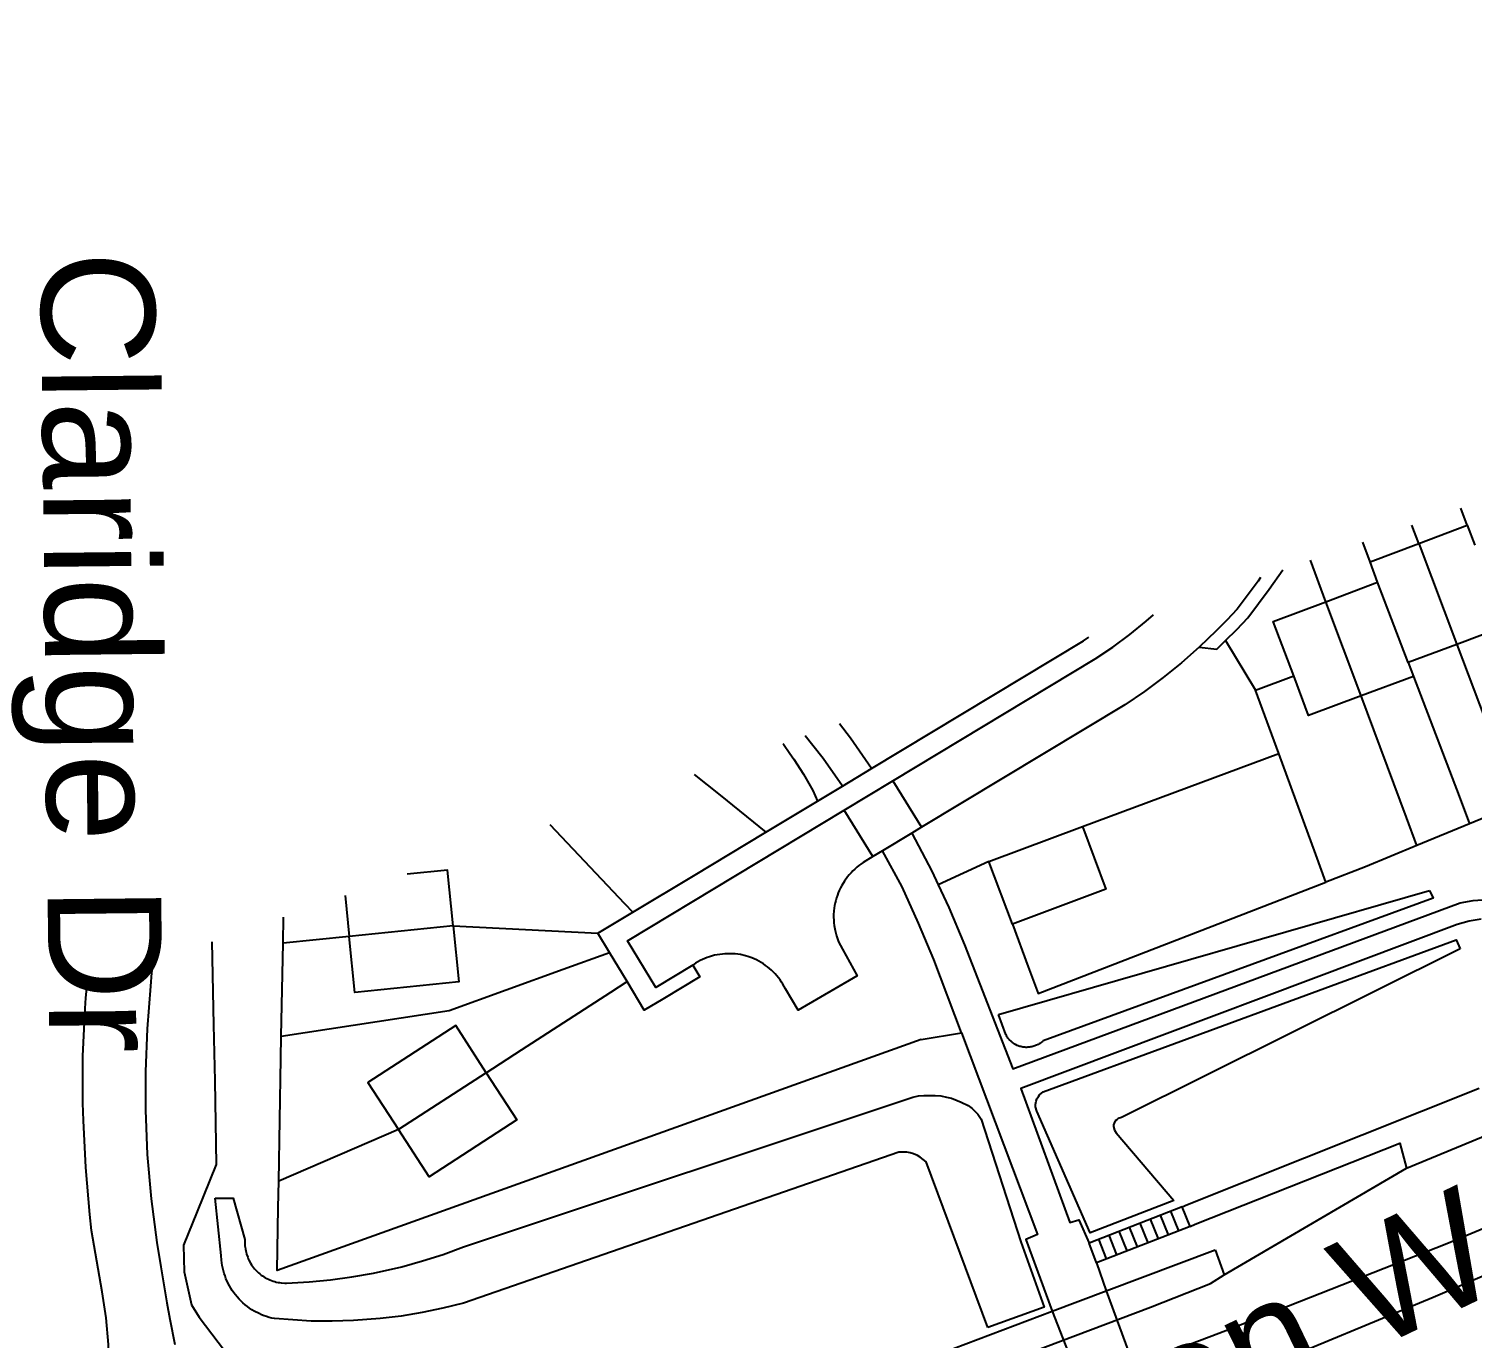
# Model space of a CAD drawing. Header units: millimetres. Extents: x 111502 to 977541, y 8702 to 1044108.
# Drawn here: x 489188.5 to 489315.5, y 238611.7 to 238727 of the extents above; entities that cross this region are included whole.
import ezdxf

# ---------------------------------------------------------------- set-up
doc = ezdxf.new("R2010")
doc.units = ezdxf.units.MM
doc.header["$LTSCALE"] = 0.25
doc.linetypes.add('DASHED2', pattern=[9.525, 6.35, -3.175])
doc.layers.add('E HVSS As Laid HV', color=10, linetype='Continuous')
doc.layers.add('X HVSS Site Background', color=8, linetype='Continuous')
doc.styles.add('Arial', font='arial.ttf')

# ---------------------------------------------------------------- blocks, each defined once
blk = doc.blocks.new('OS MAP 060722')
at = {"layer": 'X HVSS Site Background'}
for points in [[(365.27, -554.91), (386.07, -548.46), (389.12, -547.46), (395.77, -545.31), (406.77, -541.71), (427.37, -534.71), (447.87, -527.36), (483.27, -513.91), (502.72, -506.26), (540.62, -490.46), (559.72, -482.01), (594.17, -465.91), (652.07, -438.11), (689.42, -418.51), (760.72, -381.11), (802.87, -359.66), (815.47, -354.61), (833.12, -347.11), (871.67, -328.08), (909.45, -307.49), (931.13, -296.21), (946.27, -289.06), (969.73, -279.07)], [(779.67, -375.46), (768.52, -381.01), (740.42, -395.76), (689.42, -422.41), (668.92, -433.11), (654.67, -440.51), (651.72, -442.01), (637.37, -449.21), (619.47, -458.11), (613.22, -461.06), (601.52, -466.56), (582.92, -475.21), (577.72, -477.56), (564.67, -483.41), (546.42, -491.41), (532.62, -497.41), (524.27, -501.06), (513.82, -505.76), (513.27, -505.96), (501.52, -511.01), (486.22, -517.36)], [(504.5, -443), (503.93, -441.5)], [(500.23, -444.62), (499.62, -443)], [(500.23, -444.62), (504.5, -443)], [(504.5, -443), (505.17, -444.78)], [(495.95, -446.24), (495.32, -444.49)], [(495.95, -446.24), (500.23, -444.62)], [(500.23, -444.62), (503.59, -453.51)], [(483.24, -453.17), (484.22, -452.19), (485.18, -451.18), (487.06, -448.64), (488.26, -446.94)], [(492.06, -449.75), (490.7, -446.1)], [(496.62, -448.02), (495.95, -446.24)], [(486.32, -447.62), (486.09, -447.94), (484.26, -450.41), (483.36, -451.36), (482.4, -452.31), (480.91, -453.75)], [(492.06, -449.75), (496.62, -448.02)], [(499.31, -455.11), (496.62, -448.02)], [(453.94, -465.53), (471.77, -454.79), (473.31, -453.74), (474.81, -452.62), (476.26, -451.45), (476.89, -450.9)], [(489.23, -456.27), (487.43, -451.5), (492.06, -449.75)], [(495.16, -458.04), (492.06, -449.75)], [(507.87, -451.91), (503.59, -453.51)], [(452.08, -464.44), (470.74, -453.19), (471.21, -452.87)], [(480.91, -453.75), (482.48, -453.91), (483.24, -453.17)], [(483.24, -453.17), (485.86, -457.54)], [(480.91, -453.75), (479.35, -455.12), (477.75, -456.41), (476.1, -457.65), (474.36, -458.83), (456.48, -469.6)], [(503.59, -453.51), (499.31, -455.11)], [(503.59, -453.51), (507.99, -465.17), (508.9, -467.57)], [(499.31, -455.11), (499.77, -456.32)], [(485.86, -457.54), (489.23, -456.27)], [(495.16, -458.04), (490.54, -459.76), (489.23, -456.27)], [(499.77, -456.32), (495.16, -458.04)], [(499.77, -456.32), (503.78, -466.88), (504.7, -469.31)], [(487.91, -463.11), (485.86, -457.54)], [(500.08, -471.21), (499.16, -468.75), (495.16, -458.04)], [(452.08, -464.44), (450.22, -461.76), (449.26, -460.5)], [(444.27, -462.23), (444.32, -462.3), (444.89, -463.1)], [(449.51, -465.98), (447.82, -463.56), (446.92, -462.41), (446.24, -461.55)], [(444.89, -463.1), (445.23, -463.6), (446.09, -464.94), (446.92, -466.37)], [(470.64, -469.54), (487.91, -463.11)], [(492.07, -474.43), (491.17, -471.99), (487.91, -463.11)], [(449.51, -465.98), (452.08, -464.44)], [(436.46, -464.95), (438.74, -466.79)], [(447.32, -467.3), (449.51, -465.98)], [(449.66, -468.11), (453.94, -465.53)], [(453.94, -465.53), (456.48, -469.6)], [(438.74, -466.79), (442.76, -470.05)], [(442.76, -470.05), (447.32, -467.3)], [(446.92, -466.37), (447.32, -467.3)], [(436.35, -481.74), (433.09, -483.7), (430.61, -479.59), (449.66, -468.11)], [(452.19, -472.19), (449.66, -468.11)], [(508.9, -467.57), (504.7, -469.31)], [(423.75, -469.37), (430.34, -476.33), (431.07, -477.09)], [(456.48, -469.6), (455.62, -470.12)], [(462.4, -472.61), (470.64, -469.54)], [(470.64, -469.54), (472.7, -475.06), (464.47, -478.14)], [(504.7, -469.31), (500.08, -471.21)], [(436.41, -473.87), (442.76, -470.05)], [(455.62, -470.12), (453.05, -471.67)], [(455.62, -470.12), (457.37, -473.46), (457.94, -474.67)], [(500.08, -471.21), (495.55, -473.08), (492.07, -474.43)], [(452.19, -472.19), (451.34, -472.71), (451.14, -472.84), (450.96, -472.97), (450.78, -473.12), (450.6, -473.28), (450.43, -473.44), (450.27, -473.61), (450.12, -473.78), (449.97, -473.96), (449.69, -474.34), (449.45, -474.74), (449.34, -474.95), (449.24, -475.16), (449.15, -475.38), (449.07, -475.59), (448.99, -475.82), (448.93, -476.04), (448.87, -476.27), (448.82, -476.5), (448.76, -476.96), (448.74, -477.31), (448.74, -477.54), (448.75, -477.77), (448.76, -478.01), (448.79, -478.24), (448.87, -478.7), (448.93, -478.93), (448.99, -479.15), (449.15, -479.59), (449.24, -479.81), (449.34, -480.02), (449.52, -480.34), (450.82, -482.7), (445.63, -485.71), (444.5, -483.83), (444.4, -483.63), (444.28, -483.43), (444.16, -483.24), (444.03, -483.05), (443.75, -482.69), (443.6, -482.52), (443.44, -482.35), (443.28, -482.2), (443.1, -482.05), (442.93, -481.9), (442.74, -481.77), (442.56, -481.64), (442.36, -481.51), (442.17, -481.4), (441.96, -481.29), (441.76, -481.2), (441.55, -481.11), (441.2, -480.99), (440.98, -480.92), (440.54, -480.82), (440.08, -480.76), (439.86, -480.74), (439.4, -480.74), (439.17, -480.75), (438.95, -480.77), (438.72, -480.8), (438.5, -480.84), (438.27, -480.88), (437.83, -481), (437.62, -481.08), (437.4, -481.16), (437.2, -481.25), (436.99, -481.35), (436.59, -481.57), (436.35, -481.74)], [(453.05, -471.67), (452.19, -472.19)], [(459.99, -487.69), (457.57, -481.26), (456.22, -478.06), (454.77, -474.86), (453.05, -471.67)], [(415.26, -478.29), (414.76, -473.37), (411.21, -473.73)], [(462.4, -472.61), (457.94, -474.67)], [(464.47, -478.14), (462.4, -472.61)], [(431.07, -477.09), (436.41, -473.87)], [(457.94, -474.67), (458.87, -476.66), (460.27, -479.96), (464.52, -490.86), (503.87, -476.26), (505.02, -476.06), (506.22, -475.96), (507.37, -476.06), (508.52, -476.26), (509.62, -476.66), (510.72, -477.21), (511.67, -477.86), (512.52, -478.66), (513.32, -479.56), (513.92, -480.61), (514.42, -481.66), (514.58, -482.26)], [(464.47, -478.14), (465.87, -481.89), (466.75, -484.23), (492.07, -474.43)], [(405.75, -475.62), (406.11, -479.22)], [(501.17, -475.16), (501.52, -475.86), (467.17, -488.41), (467.11, -488.47), (467.04, -488.53), (466.9, -488.63), (466.82, -488.67), (466.75, -488.72), (466.59, -488.8), (466.35, -488.89), (466.27, -488.91), (466.18, -488.94), (466.1, -488.95), (466.01, -488.97), (465.92, -488.98), (465.84, -488.98), (465.75, -488.99), (465.66, -488.99), (465.58, -488.98), (465.4, -488.96), (465.31, -488.94), (465.23, -488.92), (465.14, -488.9), (464.9, -488.81), (464.74, -488.73), (464.67, -488.69), (464.59, -488.64), (464.45, -488.54), (464.38, -488.48), (464.2, -488.3), (464.14, -488.23), (464.08, -488.17), (464.03, -488.1), (463.98, -488.02), (463.94, -487.95), (463.89, -487.86), (463.25, -486.1)], [(463.25, -486.1), (501.17, -475.16)], [(400.28, -479.81), (400.33, -477.51)], [(428, -478.94), (431.07, -477.09)], [(415.26, -478.29), (406.11, -479.22)], [(415.26, -478.29), (415.76, -483.21), (406.61, -484.14), (406.11, -479.22)], [(415.26, -478.29), (428, -478.94)], [(505.72, -477.71), (504.67, -477.86), (503.62, -478.16), (465.22, -492.61), (469.52, -504.41), (470.32, -504.16), (471.22, -506.21)], [(394.02, -479.7), (394.17, -486.99), (394.27, -491.92), (394.41, -499.3), (392.73, -503.45), (391.53, -506.39), (391.58, -508.76), (392.22, -511.64), (392.9, -512.73), (396.25, -517.13)], [(400.13, -488.01), (400.28, -479.81)], [(406.11, -479.22), (400.28, -479.81)], [(429.02, -480.63), (428, -478.94)], [(478.67, -502.46), (471.32, -505.31), (466.62, -494.61), (466.52, -494.21), (466.52, -494.01), (466.57, -493.71), (466.62, -493.51), (466.77, -493.31), (466.87, -493.16), (467.17, -492.91), (503.52, -479.51), (503.87, -480.31)], [(424.93, -482.11), (429.02, -480.63)], [(430.56, -483.19), (429.02, -480.63)], [(503.87, -480.31), (474.07, -495.16), (473.77, -495.26), (473.67, -495.36), (473.52, -495.46), (473.42, -495.66), (473.37, -495.81), (473.37, -495.96), (473.47, -496.26), (473.62, -496.51), (478.67, -502.46)], [(388.81, -481.51), (388.72, -482.41), (388.62, -483.61), (388.32, -487.36), (388.17, -491.11), (388.17, -494.51), (388.32, -498.41), (388.67, -502.31), (389.17, -506.16), (389.52, -508.31), (390.07, -511.47), (390.32, -512.91), (390.77, -515.16)], [(400.13, -488.01), (414.9, -485.75), (424.93, -482.11)], [(436.35, -481.74), (436.97, -482.76), (433.71, -484.73), (432.08, -485.71), (430.56, -483.19)], [(377.37, -537.01), (378.92, -535.11), (380.32, -533.11), (381.22, -531.56), (382.32, -529.56), (383.27, -527.41), (383.97, -525.26), (384.22, -524.41), (384.57, -522.36), (384.82, -520.31), (384.97, -518.26), (384.97, -517.46), (384.92, -515.16), (384.72, -512.81), (384.37, -510.51), (383.42, -505.11), (383.27, -503.71), (382.92, -499.56), (382.72, -495.41), (382.67, -493.91), (382.67, -489.76), (382.87, -485.56), (382.92, -484.61), (383.05, -483.51)], [(429.14, -484.11), (430.56, -483.19)], [(421.28, -489.21), (429.14, -484.11)], [(418.17, -491.22), (415.48, -487.07), (407.76, -492.08), (410.45, -496.22)], [(456.43, -488.29), (459.99, -487.69)], [(459.99, -487.69), (466.67, -505.46), (465.67, -505.91), (467.97, -512.21)], [(456.43, -488.29), (399.76, -508.64), (399.86, -503.08), (399.91, -500.76)], [(399.91, -500.76), (400.1, -489.97), (400.13, -488.01)], [(418.17, -491.22), (421.28, -489.21)], [(418.17, -491.22), (410.45, -496.22)], [(418.17, -491.22), (420.86, -495.37), (413.14, -500.37), (410.45, -496.22)], [(479.42, -503.01), (479.87, -502.81), (505.55, -492.58)], [(394.32, -502.26), (395.88, -502.26), (396.93, -505.91), (396.92, -506.15), (396.92, -506.3), (396.93, -506.45), (396.95, -506.59), (396.97, -506.74), (397, -506.89), (397.03, -507.03), (397.07, -507.18), (397.17, -507.46), (397.22, -507.59), (397.28, -507.73), (397.42, -507.99), (397.5, -508.12), (397.77, -508.48), (397.97, -508.7), (398.12, -508.84), (398.23, -508.93), (398.35, -509.03), (398.47, -509.11), (398.6, -509.19), (398.72, -509.27), (398.86, -509.34), (398.99, -509.4), (399.13, -509.46), (399.26, -509.52), (399.4, -509.57), (399.55, -509.61), (399.69, -509.65), (399.84, -509.68), (399.98, -509.7), (400.13, -509.72), (400.43, -509.74), (400.58, -509.74), (402.57, -509.63), (404.47, -509.46), (406.35, -509.2), (408.23, -508.87), (410.74, -508.3), (412.57, -507.79), (414.38, -507.21), (416.17, -506.56), (455.72, -493.36), (456.22, -493.26), (456.67, -493.21), (457.67, -493.21), (458.17, -493.26), (458.67, -493.36), (459.12, -493.46), (459.62, -493.66), (459.97, -493.81), (460.57, -494.11), (460.92, -494.36), (461.42, -494.86), (461.72, -495.31), (465.22, -506.11), (467.27, -511.86), (462.32, -513.66)], [(499.17, -499.61), (510.17, -495.06), (512.32, -494.57)], [(410.45, -496.22), (399.91, -500.76)], [(480.12, -504.76), (480.57, -504.56), (498.57, -497.41), (499.17, -499.61)], [(462.32, -513.66), (456.87, -499.06), (456.37, -498.66), (456.12, -498.51), (455.77, -498.36), (455.47, -498.26), (455.17, -498.21), (454.47, -498.21), (416.17, -511.51), (414.36, -511.96), (412.53, -512.33), (410.69, -512.64), (408.84, -512.86), (406.49, -513.04), (404.62, -513.1), (402.76, -513.08), (399.53, -512.87), (399.3, -512.82), (399.07, -512.76), (398.84, -512.69), (398.61, -512.61), (398.39, -512.52), (398.17, -512.42), (397.75, -512.2), (397.54, -512.08), (397.34, -511.95), (397.15, -511.81), (396.96, -511.66), (396.75, -511.48), (396.41, -511.14), (396.25, -510.96), (396.1, -510.78), (395.96, -510.59), (395.82, -510.39), (395.69, -510.19), (395.57, -509.98), (395.46, -509.77), (395.26, -509.33), (395.18, -509.11), (395.1, -508.88), (394.98, -508.42), (394.93, -508.19), (394.89, -507.95), (394.86, -507.71), (394.84, -507.31), (394.32, -502.26)], [(483.12, -509.01), (499.17, -499.61)], [(479.42, -503.01), (471.22, -506.21)], [(477.32, -505.85), (476.62, -504.1)], [(478.22, -505.5), (477.52, -503.75)], [(479.12, -505.15), (478.42, -503.4)], [(480.12, -504.76), (479.42, -503.01)], [(480.12, -504.76), (471.87, -507.96)], [(473.67, -507.26), (472.98, -505.52)], [(474.57, -506.91), (473.88, -505.17)], [(475.47, -506.56), (474.78, -504.82)], [(476.41, -506.2), (475.72, -504.45)], [(471.87, -507.96), (471.22, -506.21)], [(472.77, -507.61), (472.08, -505.88)], [(472.72, -510.41), (482.32, -506.81)], [(482.32, -506.81), (483.12, -509.01)], [(471.87, -507.96), (472.72, -510.41)], [(459.72, -518.16), (466.07, -515.86), (476.62, -511.86), (481.92, -509.76), (483.12, -509.01)], [(467.97, -512.21), (472.72, -510.41)], [(472.72, -510.41), (477.42, -523.21)], [(459.29, -515.51), (467.97, -512.21)], [(467.97, -512.21), (472.92, -524.91)]]:
    blk.add_lwpolyline(points, dxfattribs=at)

msp = doc.modelspace()

# ---------------------------------------------------------------- linework, layer by layer
at = {"lineweight": 0}
msp.add_circle((488727.82, 239008.33), 11388.42, dxfattribs=at)

# ---------------------------------------------------------------- block references
at = {"layer": 'E HVSS As Laid HV', "linetype": 'DASHED2', "lineweight": 0}
msp.add_blockref('OS MAP 060722', (488810.58, 239126.31), dxfattribs=at)

# ---------------------------------------------------------------- texts
at = {"lineweight": 0, "char_height": 10, "attachment_point": 1, "style": 'Arial'}
for s, width, insert, rotation in [('Claridge Dr', 76.9595, (489199.53, 238707.51), 270.6169), ('H7 Chaffron Way ', 114.8507, (489230.99, 238585.27), 25.6725)]:
    msp.add_mtext_dynamic_manual_height_columns(s, width=width, gutter_width=10, heights=[0], dxfattribs=dict(at, insert=insert, rotation=rotation))

doc.saveas('drawing.dxf')
